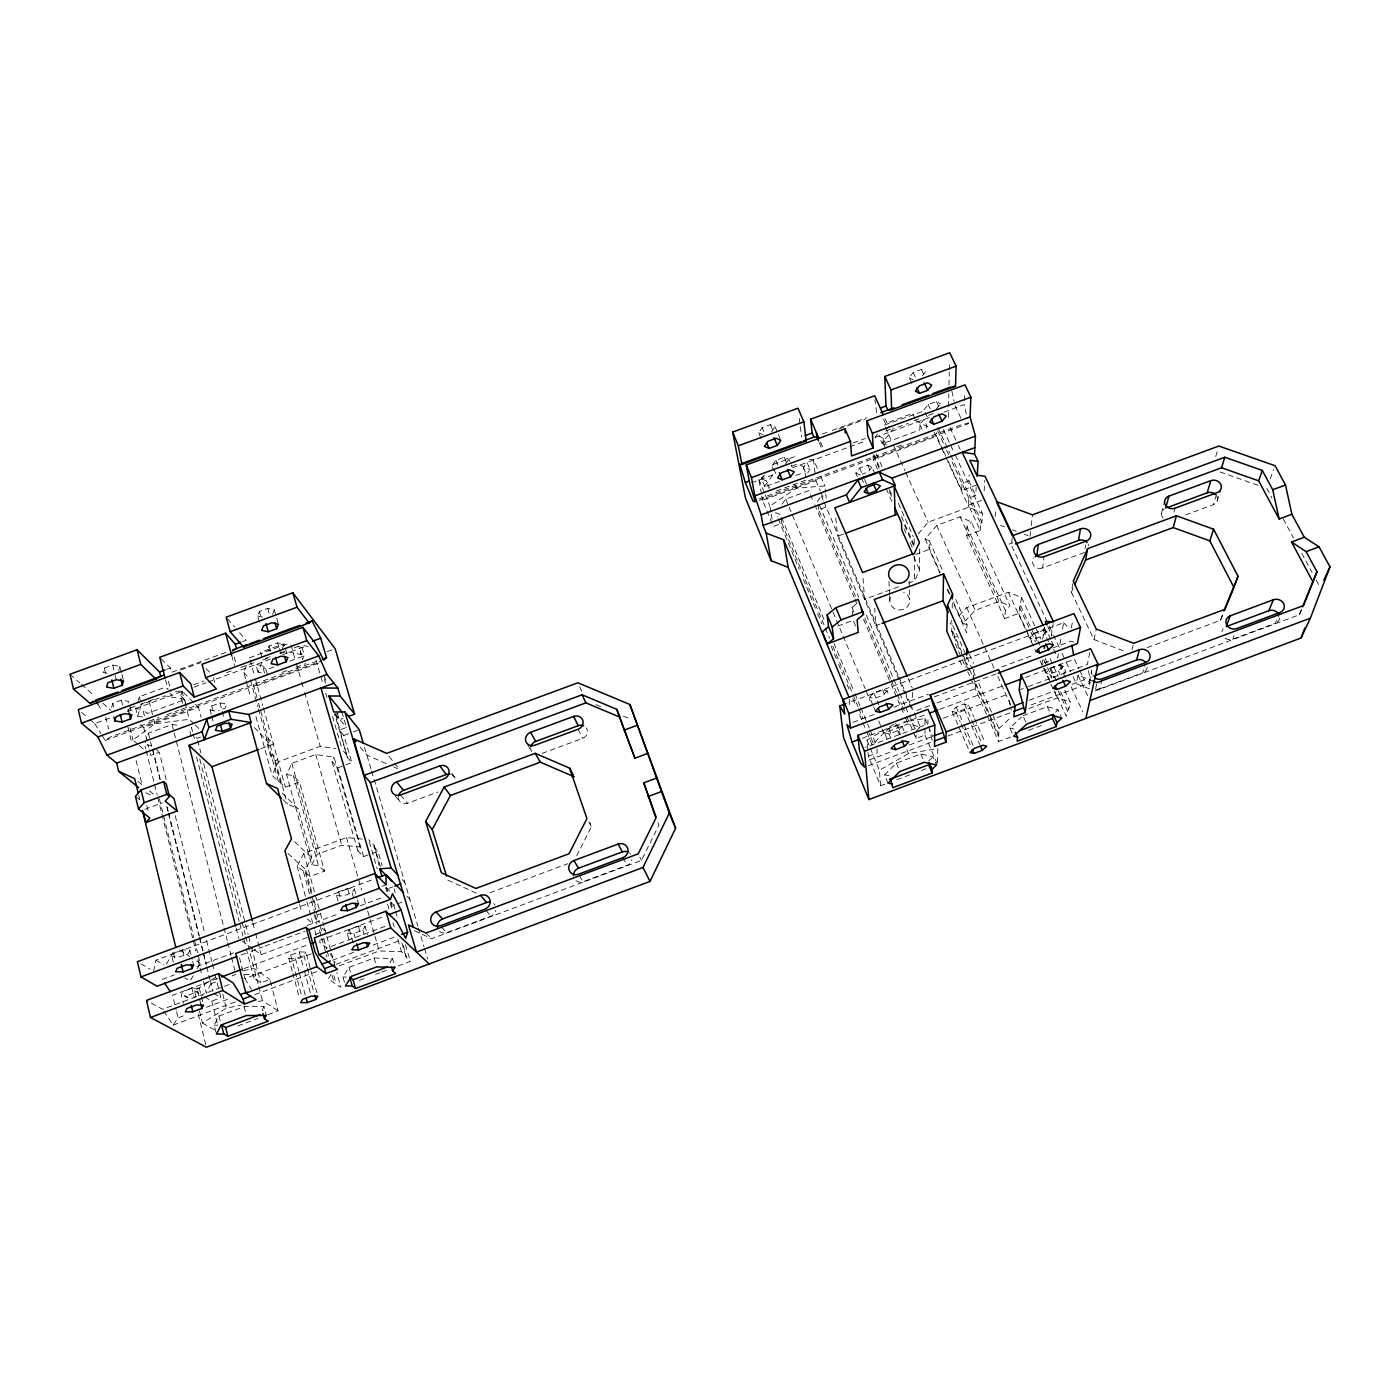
<?xml version="1.0" encoding="UTF-8"?>
<svg xmlns="http://www.w3.org/2000/svg" width="1400" height="1400" viewBox="0 0 1400 1400"><rect width="100%" height="100%" fill="white"/><g stroke="black" fill="none" stroke-linecap="round" stroke-linejoin="round"><path stroke-width="0.75" stroke-dasharray="5 3.75" d="M927.955 719.775L927.938 723.975L865.392 747.303M939.942 573.212L929.25 549.395L929.285 540.767L925.085 539L936.74 525.438L960.085 516.827L971.285 521.955L1010.012 605.798L1005.428 610.523L1004.64 618.625L1018.675 613.41L1021.597 597.555L1008.525 592.253L966.735 607.617L957.653 617.278M942.917 449.838L936.635 436.275L936.688 432.582M937.58 762.475L937.808 748.51M948.308 417.322L948.5 408.713M948.553 406.56L948.833 393.645M949.007 385.035L949.288 372.12M949.34 369.967L949.515 361.358M963.078 656.985L951.685 631.383L951.947 623.367M952.192 608.247L952.368 602.175M951.685 631.383L952.788 631.767L952.595 637.945L956.602 636.457M964.425 400.645L964.722 392.752M976.78 484.977L961.748 490.508L962.01 483.403L968.905 480.865L969.167 474.688M1004.64 618.625L966.542 535.64L966.928 526.872L971.285 521.955M966.542 535.64L980.297 530.548L968.52 505.12L968.835 498.102L975.73 495.548L976.167 487.41M955.623 599.375L967.05 624.75L966.648 632.73L953.295 602.962M965.965 667.8L966.525 657.247M980.297 530.548L980.7 523.688L951.178 460.04M980.7 523.688L981.908 522.34L982.45 513.485L954.31 453.023M984.113 491.067L984.76 480.48M973.333 679.63L973.98 669.253M986.475 714.14L975.17 688.695L975.538 682.85L972.965 677.075M995.155 516.722L995.803 508.043M1012.2 537.688L1011.465 545.457L1048.25 623.91M1010.59 737.065L998.655 741.51L998.882 728.577L977.62 680.942M1030.033 536.358L1031.013 527.747M1031.257 525.595L1032.5 514.832M1084.335 552.492L1042.562 567.962L1044.085 556.675M1042.597 659.785L1042.002 663.793L1049.195 679.332M1042.668 639.258L1044.435 627.358M1051.278 635.95L1053.185 623.805M1058.347 653.852L1057.648 657.965L1053.045 648.148M1060.797 639.345L1059.398 647.657L1053.587 635.303M1062.565 628.968L1063.615 622.738L847.91 702.923M1123.185 650.72L1094.013 639.59L1071.403 592.253L1073.293 581.21M1085.017 548.66L1085.717 544.845M1071.35 628.005L1072.82 619.798M1058.33 691.005L1067.395 710.553L1066.293 716.258L1054.602 690.988M1067.395 710.553L1068.76 709.345L1070.212 701.977L1064.7 690.165M1089.462 688.817L1076.285 683.69L1077.983 675.22L1093.207 681.117M1089.812 652.68L1087.328 664.58L1025.168 687.733M1094.013 639.59L1096.252 629.055M153.562 971.303L155.942 960.172L373.748 879.2M1089.322 681.415L1091.51 671.352M1095.587 688.905L1097.023 682.605M1095.972 689.22A7.525 6.86 11.1 0 0 1099.822 688.8L1101.695 680.803M1161.51 513.258L1164.572 501.323M1132.057 649.53L1133.16 645.383M1173.953 512.155L1175.02 508.2M121.468 672.595L119.928 666.347L112.735 665.07L104.3 668.168L103.11 672.508L110.32 673.75M118.703 670.688L119.928 666.347M1099.822 688.8L1142.75 672.77L1145.078 664.615M111.598 707.508L112.822 703.255L121.328 700.14L128.555 701.295L127.278 705.53M1215.725 456.523L1217.58 450.24M135.713 708.452L142.835 709.572L144.778 717.325L137.655 716.24L135.713 708.452L136.92 704.55M137.532 702.59L139.335 696.727L162.785 688.135L167.09 688.87M1185.678 514.938L1213.38 504.683L1217.125 492.608M137.655 716.24L141.295 704.585L164.798 695.957L184.17 699.178L183.19 702.012M1217.16 501.2L1220.328 491.12M145.303 742.683L148.418 733.145L172.06 724.465L178.535 725.445M182.7 703.413L180.688 695.695L182.157 691.425M1270.237 478.957L1273.668 469.472M1147.248 647.622L1220.502 620.305L1224.422 609.49M211.207 714.157L210.14 710.133L211.697 705.968L220.01 702.923L226.713 704.043L225.12 708.19L218.505 710.605M259.35 622.16L257.618 616.017L259.35 611.485L267.733 608.423L274.33 609.91L276.098 616.035M1225.14 638.242A7.595 6.755 14.3 0 0 1232.665 639.205L1234.047 635.653M245.525 678.738L243.775 672.438L246.925 664.352M272.545 614.425L274.33 609.91M1095.115 691.005L1299.392 614.74L1301.72 608.843M258.002 672.105L255.85 664.405L262.517 665.683L264.652 673.347L258.002 672.105L262.027 662.043M282.345 648.69L284.183 644.262L277.567 642.898L269.115 645.995L267.33 650.44L270.637 651.105M1220.502 620.305L1223.67 612.587M302.067 647.465L304.29 655.113L302.4 659.505L300.178 651.875L302.067 647.465L298.06 646.642M173.355 962.36L171.99 956.725L173.53 953.19L182.525 949.847L189.91 950.075L192.22 959.455M1232.665 639.205L1275.382 623.262L1279.267 614.233M1071.403 592.253L1073.065 588.455M189.91 950.075L188.335 953.61L179.41 956.917L171.99 956.725M362.25 839.125L346.517 837.55L303.783 853.387L297.132 866.25L310.135 876.452L324.555 871.097L299.495 781.97L285.355 787.185L272.16 775.512L278.355 761.775L320.233 746.34L335.895 748.72M1299.392 614.74L1301.93 609.192M950.145 624.05L951.808 620.428M324.555 871.097L318.465 865.445L311.71 864.885L286.562 774.637L291.83 763.332L315.77 754.495L333.953 757.155L360.045 846.947L357.858 850.815L363.545 856.625L370.738 853.947M919.502 548.905L919.678 570.168L914.672 580.79L914.322 555.555M200.795 1004.255L197.697 991.655L199.325 988.243L191.905 988.172L182.84 991.55L181.265 994.962L183.312 1003.415M208.81 975.31L210.91 983.727L206.308 993.178L202.65 978.425M414.348 930.65L431.672 938.717L641.462 860.405L658.962 825.02L656.67 819.84M357.858 850.815L331.905 761.285L333.953 757.155M576.765 855.663L591.43 826.718L590.065 822.727M331.905 761.285L337.733 767.847L351.838 762.633L347.41 757.488L335.808 714.91M216.002 1032.29L214.235 1025.203L218.977 1016.015L244.142 1006.635L264.005 1006.618L266.297 1015.438M311.71 864.885L317.345 854.28L341.775 845.215L360.045 846.947M271.547 985.705L269.885 979.422L260.767 982.835L253.89 978.215L255.745 974.75L243.845 974.54M311.71 891.992L305.41 869.295L311.762 857.798L298.095 808.815L281.995 792.89M292.215 971.058L288.82 958.458L290.71 955.08L299.25 951.895L305.848 952.105L317.257 994.087M193.165 975.712L190.155 981.067L184.852 977.83M197.173 968.572L200.183 963.217L198.1 954.8M264.005 1006.618L262.132 1009.977L264.688 1011.587M166.442 964.11L174.808 949.392M338.082 901.11L336.525 895.562L338.678 891.8L347.602 888.475L354.322 888.947L356.965 898.17M288.82 958.458L295.435 958.632L303.922 955.465L305.848 952.105M379.085 865.392L374.238 845.653L368.672 839.755M336.525 895.562L343.245 896L352.118 892.692L354.322 888.947M348.898 939.382L347.13 933.17L349.352 929.512L358.348 926.153L365.085 926.485L367.447 934.762M331.17 974.19L328.178 979.038L340.9 987.297L336.84 972.65M347.13 933.17L353.885 933.45L362.81 930.125L365.085 926.485M344.435 982.328L342.965 977.025L349.072 967.347L374.098 958.002L392.473 958.528L395.045 967.347M163.765 1011.062L173.127 1025.132L178.028 1017.835L186.148 1014.808M392.473 958.528L390.11 962.062L393.207 964.775M761.128 438.602L758.678 432.775L762.178 427.63L770.403 424.62L775.075 426.773L777.525 432.6M398.09 965.947L410.34 961.363L406.175 957.565L403.148 944.038M771.54 431.9L775.075 426.773M761.67 478.957L766.378 480.9L769.405 488.162L764.697 486.238L761.67 478.957L764.12 475.492M772.345 465.377L775.933 460.302L784.21 457.275L788.865 459.323L791.892 466.463M764.697 486.238L774.515 472.43M785.26 464.363L788.865 459.323M806.26 477.907L803.303 467.373L806.977 462.35L810.075 469.595L807.625 472.92M781.952 504.227L785.697 499.117L808.762 490.648L812.367 492.17M911.873 383.46L909.212 377.738L913.238 372.418L921.41 369.425L925.505 371.77L921.445 377.072M820.12 497.613L817.617 500.903L858.673 597.1M874.983 437.36L877.538 434.035M857.483 476.787L855.82 473.025L859.617 468.09L867.72 465.115L871.972 467.093L875.298 474.617M884.923 444.57L882.087 443.17L893.043 428.977L908.25 423.412M871.972 467.093L868.14 472.01L862.102 474.233M924.053 409.78L928.165 404.53L936.408 401.52L940.467 403.76M885.762 448.735L883.347 443.398L919.905 429.975L919.87 424.62L923.947 419.457L927.238 426.615L924.175 430.483M936.32 408.993L939.435 405.072M918.208 533.872L928.165 522.183L968.958 507.133L982.45 513.485M872.97 705.32L869.628 697.34L873.775 692.86L882.525 689.605L887.04 690.865L888.738 694.855M887.04 690.865L882.858 695.327L874.178 698.548L869.628 697.34M953.243 601.72L962.92 623.28L975.205 610.312L999.005 601.475L1010.012 605.798M887.005 738.78L884.538 732.9L888.773 728.525L897.592 725.235L902.108 726.355L905.415 734.195M915.967 731.36L920.29 727.003L908.075 723.94L883.733 733.005L872.148 744.957L866.285 730.817M884.538 732.9L889.07 733.985L897.82 730.73L902.108 726.355M888.003 783.125L884.572 774.847L896.368 763.122L920.85 753.988L933.03 756.753L936.547 764.977M968.275 748.562L951.983 711.288L956.235 707.07L964.565 703.972L968.555 705.11L973.752 716.852M1046.955 631.418L1043.07 629.93L1034.39 633.168L1029.648 637.84L1033.568 639.293L1042.178 636.072L1046.955 631.418L1050.612 639.24M951.983 711.288L956.025 712.39L964.285 709.31L968.555 705.11M928.62 761.005L933.03 756.753M1063.283 666.295L1059.432 664.947L1050.665 668.202L1045.835 672.805L1049.72 674.117L1058.4 670.88L1063.283 666.295L1065.977 672.07M998.882 728.577L1011.062 717.168M1012.113 732.9L1009.89 727.93L1021.528 717.097M1055.653 712.145L1058.102 709.923L1061.13 716.503M852.758 616.122L851.988 607.548L856.782 603.593M127.628 710.238L132.615 706.475M137.778 744.205L132.947 740.005L154.787 723.8L189.332 719.303L193.812 723.608M761.425 494.025L758.852 479.465L764.085 475.877M770.928 512.19L769.895 506.082L796.337 488.302L824.863 485.905L825.528 492.135M101.99 735.403L105.105 740.477L110.495 736.96L316.312 661.43M196 996.8L194.513 990.745L218.12 975.66M199.465 1010.94L202.44 1023.067L226.293 1008.158L241.168 1005.078M884.608 784.245L880.548 785.767L868.315 756.21L866.933 740.163L893.883 724.308M880.548 785.767L879.428 770.298L908.477 753.532L935.708 748.878M780.955 518.087L781.795 523.337L773.343 526.452L762.528 500.273L815.955 480.673L815.447 476.42M140.472 724.535L143.692 727.44L198.45 707.332L201.058 717.273M382.007 886.34L386.085 884.817M317.993 914.708L320.495 913.78M388.832 888.352L392.84 886.865M162.225 979.422L174.44 974.873M196.875 966.525L233.555 952.875M306.933 925.558L339.535 913.43M359.922 905.835L382.34 897.505M853.02 722.312L875.438 713.965M893.778 707.14L928.41 694.242M1001.752 666.96L1034.355 654.815M1052.695 647.99L1071.035 641.165L1074.22 642.39M240.993 955.01L248.99 952.035M251.002 951.283L262.99 946.82M264.985 946.067L276.99 941.605M278.985 940.87L304.973 931.192M934.15 696.955L996.222 673.855M254.293 949.708L261.17 954.625L307.195 937.475M315.21 934.5L321.213 932.26M390.95 902.422L393.803 905.205L401.817 902.23M916.79 710.447L934.903 703.692M936.915 702.94L975.17 688.695M1043.962 663.075L1049.825 660.887M217.472 978.477L172.585 995.19L176.05 1009.61M244.002 968.59L307.248 945.017M319.498 940.467L384.79 916.142M862.207 738.255L925.47 714.683M939.75 709.363L1003.012 685.79M1025.465 677.442L1074.43 659.19L1078.858 668.553M210.91 983.727L216.685 981.575M232.068 975.852L235.9 974.417M188.702 995.015L197.697 991.655M229.11 984.498L162.593 1009.295L146.492 1000.405M241.675 966.158L244.877 978.635L313.18 953.155M384.983 926.398L326.9 948.045L319.025 941.692M943.39 718.235L1005.76 694.977M1019.148 689.972L1023.155 688.485M490.123 892.657L567.718 863.73M868.315 756.21L877.222 752.885L876.733 745.99M204.855 996.958L211.75 1001.105L220.903 997.692L219.31 991.34M906.675 716.345L916.072 738.413L924.962 735.087L924.928 718.55L904.033 721.91M206.465 1007.23L228.83 998.882M332.465 960.225L354.812 951.895M373.1 945.07L397.495 935.97M868.805 760.13L891.153 751.8M909.44 744.975L931.788 736.645M1029.297 700.262L1053.675 691.163M1071.962 684.337L1084.16 679.805L1090.67 682.727L1028.983 705.74M173.127 1025.132L237.125 1001.245M254.765 994.665L316.558 971.6M336.14 964.303L399.56 940.642M868.438 765.66L932.523 741.738L929.477 729.89M947.835 736.032L1011.727 712.18M339.395 965.825L379.207 950.967L401.467 951.703L406.84 956.602M1028.86 708.488L1057.28 697.883L1070.212 701.977M1022.98 715.75L1047.34 706.65L1058.102 709.923M439.635 931.472A7.63 7.053 -44.5 0 0 446.775 932.627L490.858 916.16A7.595 7.07 -42.4 0 0 495.88 910.472M575.925 880.6A7.508 7.105 -36.1 0 0 583.153 881.702L626.99 865.34A7.49 7.105 -31.9 0 0 631.872 859.705M237.773 1025.955L257.967 1018.413M268.047 1014.632L278.145 1010.87L272.09 987.805M359.293 980.438L365.418 978.145M375.62 974.33L379.697 972.808M381.745 972.038L387.87 969.762M896.822 779.678L913.115 773.587M921.252 770.543L927.36 768.267M1028.493 730.363L1044.418 724.43M837.742 626.115L853.16 620.41L855.68 626.395M879.9 624.137L875.84 625.642L874.738 608.247M398.335 797.58A7.367 6.685 -37.3 0 0 407.435 803.285L438.043 791.945M542.045 753.41L582.645 738.378A7.263 6.72 -26.7 0 0 586.425 727.947M372.54 853.282L377.93 851.288L382.183 865.707M347.41 757.488L334.74 714.367L340.025 712.425M260.803 748.702L273.385 744.065L268.398 738.815L265.965 739.707L254.31 727.51M334.74 714.367L339.238 719.81L343.088 718.392M899.028 679.84L837.585 536.253L843.535 534.048M270.34 755.545L272.773 754.635L277.76 759.798L275.345 760.69L270.34 755.545L265.965 739.707L270.988 744.957M341.793 711.778L346.43 727.492L339.36 730.1L343.822 735.438L351.838 762.633M343.822 735.438L351.558 732.585M353.483 731.867L359.293 729.733M968.52 505.12L981.715 500.255M144.76 809.34L162.312 802.865M915.477 554.488L929.25 549.395M1008.945 544.163L1012.778 542.745M898.642 586.722L864.57 599.322L862.733 574.595M908.67 583.012L912.678 581.543M242.498 641.602L246.085 640.29L236.145 628.722M794.325 456.715L771.452 465.097L773.745 470.593M249.48 657.773L290.377 642.775M884.345 425.11L924.717 410.76M853.212 442.942L865.41 438.463M885.78 431.007L891.87 428.767M914.27 420.56L920.377 418.32M928.515 415.345L934.623 413.105M130.252 707.962L138.442 704.97M140.49 704.218L156.87 698.215M193.742 684.705L203.98 680.942M226.502 672.683L232.645 670.442M240.835 667.433L257.233 661.43M265.422 658.42L271.565 656.18M279.755 653.17L285.898 650.913M294.088 647.92L300.23 645.663M262.832 660.03L270.637 657.16M280.385 653.59L286.23 651.455L304.29 655.113M791.718 466.13L797.44 464.03L810.075 469.595M89.688 719.303L94.71 723.572L110.985 717.605M127.26 711.637L182.018 691.565M194.04 687.155L206.045 682.762M208.058 682.028L270.445 659.155M282.59 654.692L306.863 645.803M751.73 482.685L776.16 473.725M792.435 467.758L865.253 441.07M875.298 437.377L929.863 417.375M944.038 412.178L964.285 404.582L966.507 415.257M186.218 705.425L184.713 699.668L147.07 713.475L142.835 709.572M262.517 665.683L266.088 669.812L273.98 666.925M289.748 661.133L303.555 656.075L300.178 651.875M779.485 481.495L767.235 485.975L766.378 480.9M795.795 475.51L803.968 472.517M327.092 651.665L333.113 649.442M776.37 490.963L807.03 479.71M896.735 446.793L902.825 444.553M149.013 721.192L158.935 717.553M166.88 714.648L178.78 710.273M180.758 709.538L186.725 707.35M282.065 672.367L287.98 670.197M295.89 667.293L305.76 663.67M759.133 498.907L963.567 423.885L968.275 423.658L966.945 417.358M105.105 740.477L321.65 661.01M759.36 500.343L968.275 423.658M318.08 663.337L257.18 685.685L254.66 682.867M877.572 469.298L873.233 459.55L936.635 436.275M166.215 779.73L159.32 752.22L150.657 755.405L149.17 749.403M200.567 737.048L197.102 738.325L192.832 734.265M855.4 596.015L818.668 509.793L827.102 506.695M166.758 669.34L170.362 668.01L171.482 672.35L228.358 651.525M822.062 434.105L830.235 431.113M832.282 430.377L867.02 417.655M180.793 670.005L200.707 662.707M838.915 428.995L864.938 419.457M258.16 1001.56L262.412 1000.667L278.145 1010.87M243.495 970.637L254.065 968.538L269.885 979.422M175.525 691.758L181.982 690.97L193.952 702.87M809.41 459.742L813.47 459.427L817.548 468.877M214.235 1025.203L217.91 1025.168M342.965 977.025L346.36 977.078M286.562 774.637L293.283 775.53L299.495 781.97M210.14 710.133L216.86 711.218M884.572 774.847L889.122 775.758M303.835 645.593L308.053 646.468M257.618 616.017L264.233 617.47M1009.89 727.93L1013.933 729.032M1220.118 471.957L1262.765 486.99M962.92 623.28L967.05 624.75M1000.562 525.438L1004.5 526.89M1012.358 529.812L1016.278 531.265M1024.135 534.17L1028.055 535.64M1008.35 592.183L1026.462 631.33M595.91 704.62L601.773 707.07M623.28 716.1L631.102 719.372M386.067 763.56L366.852 755.072L358.697 745.238M393.75 766.955L397.6 768.653M758.678 432.775L763.367 434.892M855.82 473.025L860.108 474.968L863.398 482.475M282.852 799.54L287.315 803.915L298.095 808.815M447.842 880.18L478.17 893.988M145.74 792.715L153.562 796.337M886.34 445.27L883.12 438.095L878.867 435.995L882.087 443.17M915.863 420.63L927.238 426.615M909.212 377.738L913.325 380.047M202.44 1023.067L214.463 1029.84M140.998 963.83L149.975 969.167M194.513 990.745L203.123 995.925M155.942 960.172L163.817 964.985M213.605 993.23L220.903 997.692M179.322 949.795L189.752 956.515M196.7 960.995L200.183 963.217M242.27 941.097L252.578 948.465M135.45 796.39L140.332 800.31M137.987 781.392L142.94 785.47M149.537 790.913L156.135 796.337M322 928.113L325.22 930.773M307.09 918.803L313.25 923.895M81.55 712.39L88.06 717.92M139.388 745.605L147.438 752.605M70 674.258L79.835 682.938M81.48 684.39L94.587 695.975M102.795 703.202L110.985 710.447M154.822 748.23L159.32 752.22M288.05 853.597L305.41 869.295M294.613 841.82L311.762 857.798M195.3 725.06L199.78 729.383M169.75 693.035L172.008 695.24M180.688 695.695L184.713 699.668M195.457 704.358L198.45 707.332M1063.615 622.738L1069.513 628.582M425.985 933.047L431.672 938.717M161.263 658.822L170.362 668.01M386.277 887.6L390.828 892.185M407.05 896.368L409.85 899.238M441.543 927.185L446.775 932.627M402.01 879.445L404.828 882.403M206.15 668.57L212.905 675.71M373.608 846.72L377.93 851.288M243.775 672.438L249.043 678.282M227.605 618.835L234.727 627.077M343.402 751.012L347.988 756.35M486.097 910.56L490.858 916.16M395.168 795.935L399.35 800.94M400.558 794.972L407.435 803.285M334.933 713.528L346.43 727.492M389.235 756.595L393.102 761.442M394.38 763.053L398.23 767.9M451.832 773.395L454.317 776.86M579.407 875.735L583.153 881.702M244.877 978.635L251.475 989.31M94.71 723.572L100.94 733.722M97.737 703.92L102.27 711.375M527.66 744.695L531.825 751.87A7.28 6.72 -29.7 0 1 530.722 748.562M329.98 953.453L335.125 962.5M588.735 821.835L591.43 826.718M1266.825 488.425L1271.953 497.98M1283.257 518.997L1293.547 538.108M1301.755 553.385L1312.045 572.495M1316.158 580.125L1319.237 585.865M622.913 857.657L626.99 865.34M639.817 857.133L641.462 860.405M578.113 729.242L582.645 738.378M1079.733 670.425L1084.16 679.805M954.975 405.65L960.977 418.408M1077.983 675.22L1088.062 696.657M1049.178 625.887L1051.943 631.767M1061.97 653.17L1065.418 660.52M1066.293 662.358L1070.597 671.545M1073.03 676.76L1076.285 683.69M1047.83 626.798L1052.03 635.758M1051.54 641.2L1053.377 645.12M1044.155 627.55L1047.83 635.425M950.023 427.717L957.408 443.52M958.317 445.498L960.172 449.435M1043.84 628.425L1047.533 636.317M1060.342 663.74L1064.84 673.365M1071.14 686.84L1082.83 711.865M921.41 369.425L924.087 375.165M936.408 401.52L938.858 406.787M1043.07 629.93L1048.582 641.725M1059.432 664.947L1065.75 678.475M1058.4 670.88L1060.185 674.712M968.905 480.865L975.73 495.548M943.408 429.608L953.4 451.062M1021.597 597.555L1040.847 638.925M1050.035 658.63L1052.783 664.545M1053.693 666.523L1058.278 676.375M579.705 686.735L582.452 692.633M913.238 372.418L915.898 378.158M928.165 404.53L930.615 409.815M1034.39 633.168L1039.868 644.98M1050.665 668.202L1056.965 681.747M937.86 427.455L949.795 453.162M950.705 455.123L981.908 522.34M1020.653 605.762L1036.998 640.938M1045.153 658.525L1048.793 666.347M1049.703 668.29L1054.235 678.072M1060.587 691.74L1068.76 709.345M937.615 430.815L945.752 448.35M946.663 450.293L950.267 458.08M1019.392 607.058L1030.155 630.298M1031.047 632.24L1035.528 641.918M1043.788 659.733L1051.96 677.32M1049.72 674.117L1051.487 677.968M943.81 451.78L947.398 459.515M948.308 461.457L961.748 490.508M1018.675 613.41L1033.812 646.117M925.137 412.475L928.113 418.565M934.273 432.197L940.66 446.005M941.57 447.965L945.227 455.858M946.137 457.835L968.958 507.133M1027.373 633.29L1036 651.595M1040.06 660.695L1042.773 666.575M1043.682 668.517L1050.297 682.447M1050.928 684.18L1053.658 690.06M1054.568 692.02L1057.28 697.883M919.87 424.62L923.16 431.76M966.928 526.872L1005.428 610.523M915.023 418.828L912.538 413.402L889.77 421.75L892.22 427.175M960.085 516.827L999.005 601.475M1047.34 706.65L1051.172 714.962M936.74 525.438L975.205 610.312M1023.733 717.413L1026.76 724.08M884.957 418.373L889.227 427.805M883.488 419.178L887.705 428.488M885.255 427.088L892.395 442.942M893.288 444.92L904.925 470.68M905.817 472.657L928.165 522.183M966.735 607.617L994.245 668.57M997.797 676.428L1011.097 705.933M876.628 412.58L874.93 399.787M929.285 540.767L943.337 572.023M925.085 539L940.047 572.32M947.958 589.96L952.35 599.76M947.065 589.085L949.725 595.035M969.395 654.238L973.438 663.285M876.435 454.142L882.577 467.898M898.363 503.282L913.273 536.69M952.822 625.345L966.105 655.13M966.998 657.108L972.317 669.025M973.192 671.003L976.745 678.947M873.722 454.265L879.83 468.002M889.438 489.58L892.062 495.46M901.425 516.477L914.498 545.825M952.788 631.767L967.558 664.93M969.535 669.375L972.108 675.15M988.697 712.39L975.538 682.85L973.07 683.778L967.75 671.79M989.59 714.367L999.233 736.015M873.477 455.752L879.69 469.683M889.438 491.593L892.097 497.56M904.505 525.438L913.377 545.352M963.953 658.945L969.22 670.758M974.488 682.57L989.38 716.048M990.255 718.008L998.148 735.735M904.067 528.867L905.835 532.805M910.21 542.657L912.835 548.572M987.35 716.082L998.655 741.51M886.253 488.81L892.325 502.46M955.185 643.755L965.528 667.012M913.692 556.692L919.678 570.168M959.665 660.222L963.095 667.957M867.72 465.115L870.222 470.767M974.61 718.812L984.988 742.315M964.565 703.972L981.89 743.278M859.617 468.09L863.782 477.523M864.605 479.412L867.93 486.955M964.285 709.31L979.755 744.468M956.235 707.07L963.148 722.803M964.005 724.78L973.49 746.41M956.025 712.39L960.295 722.155M961.153 724.115L971.442 747.582M820.488 442.102L822.938 447.738M819.315 442.68L823.392 452.06M908.075 678.3L912.31 688.135M820.803 476.455L824.863 485.905M924.928 718.55L927.5 724.535M928.358 726.53L932.645 736.523M815.955 480.673L820.242 490.683M821.1 492.677L824.53 500.675M924.962 735.087L937.545 764.47M821.363 495.968L823.095 499.992M823.952 501.988L897.925 674.782M898.783 676.778L903.945 688.835M904.803 690.847L909.965 702.905M910.822 704.918L913.413 710.938M914.27 712.95L920.29 727.003M899.885 681.835L905.03 693.875M905.887 695.887L912.765 711.935M803.303 467.373L806.383 474.6M866.355 615.125L892.867 677.25M893.725 679.262L898.852 691.285M899.71 693.28L904.837 705.303M905.695 707.315L908.267 713.317M909.125 715.33L915.11 729.347M864.798 618.082L890.435 678.247M891.293 680.242L896.42 692.282M897.278 694.295L901.547 704.322M902.387 706.317L905.817 714.35M810.477 494.673L813.907 502.722M814.765 504.718L854.14 597.24M854.997 599.253L857.57 605.29M863.555 619.36L900.358 705.845M901.215 707.858L904.645 715.89M905.502 717.903L908.075 723.94M920.85 753.988L924.403 762.3M778.347 434.543L780.815 440.352M851.988 607.548L854.192 612.745M770.403 424.62L772.87 430.465M784.21 457.275L786.485 462.63M882.525 689.605L885.062 695.608M897.592 725.235L900.917 733.093M794.71 484.488L796.337 488.302M895.685 723.258L900.48 734.615M906.885 749.753L908.477 753.532M897.82 730.73L899.483 734.633M762.178 427.63L763.822 431.533M775.933 460.302L778.19 465.675M873.775 692.86L878.832 704.883M888.773 728.525L892.097 736.4M889.07 733.985L890.715 737.887M773.85 468.948L776.09 474.302M873.81 707.332L875.49 711.322M785.697 499.117L865.148 688.642M865.988 690.655L870.222 700.753M878.675 720.913L883.733 733.005M896.368 763.122L899.868 771.47M823.952 619.22L780.395 514.587L775.705 512.733L777.385 516.775M834.015 643.37L854.105 691.653M854.945 693.665L859.968 705.74M860.808 707.753L869.19 727.878M870.03 729.89L875.892 743.977M781.795 523.337L824.495 626.028M825.335 628.04L829.517 638.12M832.86 646.17L852.11 692.475M852.95 694.505L857.972 706.58M858.812 708.593L862.995 718.655M868.017 730.747L873.04 742.822M778.225 518.805L799.19 569.275M803.39 579.372L805.892 585.428M806.733 587.457L816.795 611.678M817.635 613.707L821.835 623.805M831.058 646.012L837.76 662.165M838.6 664.178L842.8 674.275M847 684.372L849.503 690.428M852.863 698.512L856.222 706.58M859.565 714.665L862.085 720.72M862.925 722.75L865.445 728.805M758.852 479.465L764.365 492.765M765.17 494.673L769.895 506.082M866.933 740.163L879.428 770.298M364.525 747.285L371 769.003M371.595 770.997L417.848 926.03M418.46 928.095L423.99 946.645M424.602 948.71L427.683 959M394.1 888.86L395.203 892.64M337.4 713.597L339.238 719.81M393.803 905.205L395.027 909.37M395.64 911.453L398.09 919.765M405.44 944.72L410.34 961.363M324.24 675.553L326.06 681.765M374.238 845.653L380.38 866.582M386.54 887.512L387.765 891.712M390.845 902.178L393.295 910.542M324.345 678.965L325.553 683.13M385.648 887.827L386.767 891.608M390.145 903.123L392 909.405M401.852 942.917L406.175 957.565M315.945 659.89L323.295 684.95M325.745 693.298L326.97 697.48M332.483 716.275L342.265 749.683M369.267 841.837L377.178 868.788M387.502 904.015L389.322 910.245M392.963 922.67L394.17 926.817M397.828 939.26L401.467 951.703M337.733 767.847L363.545 856.625M290.973 644.858L295.75 661.43M296.345 663.495L301.123 680.067M301.717 682.133L304.115 690.428M304.71 692.492L320.233 746.34M346.517 837.55L361.655 890.05M364.07 898.467L367.098 908.967M367.692 911.067L369.512 917.368M370.125 919.467L374.36 934.167M374.973 936.267L379.207 950.967M276.675 618.082L278.442 624.225M286.877 653.678L284.007 643.72L260.662 652.278L262.29 658.087M315.77 754.495L341.775 845.215M357.49 900.007L358.558 903.7M374.098 958.002L376.652 966.91M352.118 892.692L353.325 896.91M362.81 930.125L364 934.255M267.733 608.423L269.5 614.582M277.567 642.898L278.652 646.678M279.195 648.567L280.805 654.238M347.602 888.475L349.72 895.878M358.348 926.153L360.727 934.483M353.885 933.45L355.058 937.58M259.35 611.485L260.505 615.597M269.115 645.995L270.725 651.665M338.678 891.8L340.777 899.22M349.352 929.512L353.465 944.09M266.088 669.812L267.697 675.535M291.83 763.332L317.345 854.28M349.072 967.347L351.575 976.29M293.283 775.53L318.465 865.445M250.057 659.855L254.678 676.497M255.255 678.58L262.762 705.617M263.34 707.7L285.355 787.185M303.783 853.387L319.918 911.715M320.46 913.465L323.908 925.89M324.485 927.955L335.405 967.312M275.345 760.69L287.315 803.915M314.002 900.252L316.277 908.512M253.295 684.267L257.933 701.05M258.527 703.15L280.402 782.215M305.27 872.077L315.665 909.667M316.418 912.328L319.252 922.653M320.408 926.783L321.527 930.842M323.785 938.98L326.602 949.148M327.162 951.178L329.42 959.315M333.918 975.59L336.175 983.71M250.355 679.735L257.863 706.86M258.44 708.942L278.618 781.988M303.485 871.938L310.905 898.852M311.483 900.917L314.912 913.325M315.49 915.408L317.205 921.602M319.498 929.88L321.213 936.092M321.773 938.158L326.935 956.795M332.08 975.415L334.355 983.692M314.195 914.41L316.82 923.913M246.102 680.837L250.723 697.673M255.938 716.608L272.16 775.512M297.132 866.25L306.338 899.675M306.915 901.757L314.387 928.917M314.965 931L316.102 935.183M234.237 657.02L235.882 663.023M231.682 655.462L234.447 665.595M299.635 904.61L301.892 912.905M303.922 955.465L306.757 965.93M307.317 968.03L314.142 993.142M299.25 951.895L303.817 968.765M304.377 970.865L310.642 994.035M295.435 958.632L298.83 971.197M299.39 973.297L305.602 996.328M290.71 955.08L301.473 995.155M292.775 973.175L299.53 998.392M213.395 677.6L214.918 683.27M220.01 702.923L224.332 719.093M211.697 705.968L213.308 712.04M211.75 716.188L213.36 722.242M252.858 922.95L255.08 931.385M255.64 933.502L261.17 954.625M197.662 740.425L200.952 753.077M203.7 763.613L248.15 934.342M248.693 936.46L250.88 944.895M251.44 946.995L260.767 982.835M181.982 690.97L184.607 701.085M185.133 703.097L189.332 719.303M192.588 731.622L191.485 727.405L189.98 731.57L192.168 739.988M193.148 733.74L194.793 740.075M199.727 759.115L241.465 919.783M242.007 921.9L245.297 934.587M245.858 936.705L258.23 984.602M258.755 986.615L262.412 1000.667M196.543 756.858L239.155 921.288M239.697 923.405L242.97 936.04M243.513 938.158L245.7 946.592M246.243 948.692L253.89 978.215M236.127 928.13L238.84 938.63M168.385 681.153L170.975 691.215M239.54 957.828L241.132 964.075M165.515 679.822L168.105 689.92M172.06 724.465L227.255 940.52M227.797 942.637L231.035 955.342M231.578 957.46L234.832 970.183M244.142 1006.635L246.418 1015.56M149.135 701.33L153.248 717.675M153.773 719.722L154.787 723.8M222.722 993.93L226.293 1008.158M175.245 815.692L204.435 932.085M206.57 940.555L211.873 961.712M212.398 963.83L214.532 972.3M215.058 974.417L218.768 989.222M160.265 779.45L151.83 745.587L144.673 744.59L145.722 748.808M167.143 806.96L168.192 811.195M168.718 813.312L199.36 936.075M199.885 938.192L203.053 950.898M203.577 953.015L206.22 963.585M210.438 980.525L213.08 991.113M139.335 696.727L140.805 702.625M148.418 733.145L159.968 779.468M166.793 806.837L167.843 811.055M168.367 813.155L198.835 935.288M199.36 937.405L206.185 964.775M206.71 966.875L208.285 973.192M218.977 1016.015L221.2 1024.975M143.692 727.44L148.662 747.407M211.75 1001.105L218.05 1026.41M159.442 799.05L193.918 937.965M194.442 940.065L197.575 952.7M146.248 750.907L154.07 782.512M154.595 784.63L157.202 795.148M157.727 797.265L192.727 938.403M193.252 940.52L195.86 951.038M197.942 959.472L202.125 976.325M121.992 674.678L123.532 680.925M129.5 705.128L131.39 712.775M192.692 961.328L193.62 965.072M199.325 988.243L203.49 1005.095M128.222 709.345L129.15 713.178M129.955 727.79L132.947 740.005M112.735 665.07L114.782 673.435M115.29 675.517L116.322 679.7M121.328 700.14L122.745 705.898M127.89 727.003L131.477 741.633M136.097 760.445L142.24 785.54M182.525 949.847L184.362 957.373M191.678 987.262L194.215 997.605M198.258 1014.16L206.377 1047.252M146.825 805.525L148.365 811.79M138.81 795.567L139.843 799.785M104.3 668.168L105.822 674.433M112.822 703.255L113.75 707.105M173.53 953.19L175.35 960.733M105.683 716.975L108.57 728.98M176.54 1011.658L178.028 1017.835M1009.085 700.21L1011.273 710.185M951.842 391.09L954.083 401.485M1088.447 670.617L1090.303 680.715M761.793 496.108L762.528 500.273M771.278 514.238L772.66 522.375M799.26 418.46L800.03 424.602M800.293 426.668L801.587 436.922M813.47 459.427L815.202 474.302M818.038 504.455L818.668 509.793M825.755 494.218L826.21 498.365M849.24 699.51L850.133 708.032M835.765 518L837.585 536.253M873.04 455.927L873.233 459.55M883.12 438.095L883.347 443.398M888.947 581.35L889.508 593.705M889.595 595.753L889.858 601.93M909.178 581.105L909.545 599.69M912.38 692.475L912.555 701.12M914.148 538.65L914.235 545.16M916.02 734.878L916.072 738.413M1147.142 667.363A7.542 6.825 12.4 0 1 1142.75 672.77M1089.918 684.95A7.525 6.86 11.1 0 1 1092.087 676.883M1092.123 674.923A7.63 6.948 10.8 0 1 1091.983 669.602M1042.562 567.962A7.28 6.527 4.4 0 1 1033.882 557.918M1088.08 543.988A7.28 6.492 5.8 0 1 1088.605 545.633M1216.915 496.282A7.35 6.388 9.3 0 1 1213.38 504.683M1163.155 518.035A7.333 6.422 8.3 0 1 1164.135 508.988M1221.92 631.942A7.595 6.755 14.3 0 1 1223.25 628.705M1279.635 617.907A7.63 6.703 14.9 0 1 1275.382 623.262M890.61 597.293A9.905 9.047 -2.5 0 0 890.488 604.222L891.747 606.288A9.905 9.047 -2.5 0 0 908.915 597.398L907.655 595.35A9.905 9.047 -2.5 0 0 903.63 592.48M451.64 774.637A7.35 6.703 -35.2 0 1 455.088 778.435M629.51 852.985A7.49 7.105 -31.9 0 1 630.788 854.35M493.71 903.665A7.595 7.07 -42.4 0 1 494.935 905.03"/><path stroke-width="1.5" d="M930.142 698.442L850.483 728.105L846.913 724.587L852.005 742.053L860.685 763.157L864.43 767.148L859.337 749.56L857.92 735.403L927.972 709.31L934.78 725.06L934.535 746.445L945.875 742.21C941.745 726.18 934.57 710.605 930.16 695.012L998.55 669.55L1015.123 706.178L1013.828 716.852L1025.132 712.617L1028.178 690.235L1021.055 674.642L1090.635 648.725L1098.02 664.195L1085.892 718.428M890.505 779.065L892.745 787.727L932.085 773.01L932.12 769.23L929.32 762.65M948.29 612.553L943.023 600.758L943.565 573.878L874.195 599.532L907.217 676.322M943.565 573.878L952.63 594.055L947.467 605.22L946.82 631.278L957.95 656.372M945.875 742.21L946.155 731.903L930.16 695.012M955.517 386.277L956.095 366.152L949.708 352.748L884.8 376.46L885.955 406.035L887.775 410.06L891.625 409.675L955.517 386.277L952.472 386.715M952.507 598.115L952.63 594.055M977.235 476.385L978.04 461.37L974.558 453.985L975.433 436.152L970.042 416.92L970.882 397.215L965.002 384.877L866.81 420.84L867.685 435.697L873.18 448.035L851.567 455.963L850.447 441.35L844.935 428.838L746.253 464.975L749.7 483.438L755.265 501.83L753.008 501.148L745.325 482.492L739.795 464.24L741.895 464.485L806.19 440.965L803.863 421.82L797.965 408.188L732.655 432.058L745.483 498.137L771.12 560.718L788.113 567.315L844.812 704.673M966.63 655.13L966.962 648.795M1021.055 674.642L1019.148 689.972L1025.132 712.617M1035.212 556.727A7.28 6.527 4.4 0 1 1036.84 555.87L1038.275 544.477L1080.467 528.867A7.385 6.562 5.6 0 1 1090.18 532.438A7.385 6.562 5.6 0 1 1086.4 541.012L1044.085 556.675A7.367 6.598 4.1 0 1 1034.408 553.087A7.367 6.598 4.1 0 1 1038.275 544.477M1015.403 732.322L1017.625 737.275L1017.118 741.23L1056.248 726.6L1057 722.558L1053.22 714.367L1052.502 718.445L1056.248 726.6M1044.243 648.392L1044.663 645.558M1036.84 555.87L1078.49 540.452L1080.467 528.867M1074.727 584.675L1085.543 560.053L1087.625 548.66L1176.403 515.778L1213.555 529.183L1238.038 576.293L1234.625 585.62M845.88 703.675L839.773 705.95L844.76 714.192L843.08 699.44L1073.94 613.637L1080.502 627.428L1077.405 643.633L998.217 673.102M1165.745 508.165L1168.842 496.16L1210.825 480.637A7.438 6.457 9.1 0 1 1220.695 484.137A7.438 6.457 9.1 0 1 1217.125 492.608L1175.02 508.2A7.42 6.492 8.1 0 1 1165.203 504.665A7.42 6.492 8.1 0 1 1168.842 496.16M1093.767 675.99L1136.572 660.03L1139.39 649.705A7.647 6.913 12.1 0 1 1149.47 653.538A7.647 6.913 12.1 0 1 1145.655 662.567L1102.15 678.808A7.63 6.948 10.8 0 1 1094.59 677.81M1085.543 560.053L1173.182 527.572L1176.403 515.778M122.273 685.212L123.532 680.925L116.322 679.7L107.853 682.798L106.645 687.102L113.872 688.293L122.273 685.212L120.75 679M114.852 720.93L116.095 716.712L124.617 713.597L131.862 714.7L130.567 718.9L122.097 722.015L114.852 720.93L113.925 717.097M1167.722 507.43L1207.185 492.817L1210.825 480.637M1015.542 543.952L1221.553 467.758L1224.79 457.258L1262.293 470.4L1272.722 489.738L1279.145 518.997L1291.85 514.273L1285.515 484.995L1275.033 465.692L1218.822 446.04L1032.5 514.832L996.292 501.515L1012.392 535.745L1224.79 457.258M306.04 927.325L308.98 929.705L390.373 899.395L392.525 893.707L401.118 910.053L407.645 932.19L405.685 938.35L396.988 921.917L385.892 911.225L314.3 937.895L318.92 954.695L337.54 969.29L325.92 973.63L316.82 966.7L306.04 927.325L235.725 953.488L245.892 993.16L256.078 999.705L244.405 1004.062L222.81 990.517L218.558 973.56L146.492 1000.405L150.5 1017.485L206.377 1047.252L650.003 881.405L675.605 828.222L629.895 704.497L577.867 682.798L386.68 753.375L353.273 738.675L364.14 775.355L370.317 782.565L413.227 926.94M1224.457 610.663L1233.96 587.475L1209.828 540.872L1213.555 529.183M1279.145 518.997L1258.653 480.83L1262.293 470.4M206.745 719.25L208.88 727.387L204.225 739.76L202.107 731.692L206.745 719.25L228.725 711.165L248.938 714.472L333.953 683.218M1230.233 615.825A7.7 6.825 14 0 0 1226.592 624.785A7.7 6.825 14 0 0 1236.778 628.582L1280.055 612.43A7.735 6.79 14.7 0 0 1283.625 603.505A7.735 6.79 14.7 0 0 1273.388 599.742L1230.233 615.825L1226.225 626.587L1268.82 610.697A7.63 6.703 14.9 0 1 1278.9 614.425M839.773 705.95L843.57 737.712L868.91 799.558L1301.02 638.015L1304.87 627.952M1301.02 638.015L1310.365 618.205L1330 566.913L1319.08 546.822L1304.275 537.25L1291.85 514.273M230.51 728.28L232.138 724.185L225.418 723.135L217.07 726.215L215.495 730.31L222.215 731.325L230.51 728.28L228.9 722.26M1302.507 606.883L1316.962 571.778L1306.112 551.653L1291.5 542.01L1304.275 537.25M1316.962 571.778L1303.61 605.5L1097.023 682.605L1093.207 681.117M276.64 628.705L278.442 624.225L271.845 622.79L263.428 625.87L261.66 630.367L268.275 631.767L276.64 628.705L274.89 622.58M1238.038 576.293L1224.422 609.49L1133.703 643.3L1096.252 629.055L1073.293 581.21L1087.625 548.66M1268.82 610.697L1273.388 599.742M286.108 661.85L287.963 657.457L281.348 656.128L272.86 659.242L271.058 663.653L277.69 664.947L286.108 661.85L284.498 656.215M192.01 968.555L193.62 965.072L186.2 964.915L177.188 968.275L175.648 971.757L183.067 971.898L192.01 968.555L191.082 964.828M1323.805 580.195L1330 566.913M656.915 777.98L643.79 782.845L655.918 818.108L638.19 853.86L425.985 933.047L408.45 924.91L416.5 952.087L643.003 867.492L669.305 813.12L629.895 704.497M201.827 1008.455L203.49 1005.095L196.053 1005.095L186.952 1008.49L185.36 1011.85L192.798 1011.815L201.827 1008.455L200.795 1004.255M446.582 876.12L432.233 829.517L450.433 795.48L540.312 762.16L574.262 776.808M569.572 768.11L586.933 818.58L569.065 853.738L475.93 888.457L441.385 872.742L425.635 821.503L444.115 787.062L535.202 753.322L569.572 768.11L573.317 775.058M264.408 1018.762L266.297 1015.438L246.418 1015.56L221.2 1024.975L216.44 1034.075L223.773 1033.953L227.85 1036.263L268.257 1021.16L264.408 1018.762L263.043 1013.495M356.317 907.41L358.558 903.7L351.838 903.297L342.877 906.623L340.69 910.35L347.428 910.717L356.317 907.41L355.127 903.21M315.84 999.408L317.835 996.188L311.22 996.153L302.592 999.373L300.65 1002.61L307.283 1002.61L315.84 999.408L314.703 995.225M367.535 946.645L369.828 943.04L363.09 942.795L354.06 946.155L351.82 949.76L358.575 949.988L367.535 946.645L366.363 942.515M392.648 970.847L395.045 967.347L376.652 966.91L351.575 976.29L345.433 985.88L352.223 985.95L355.547 988.54L395.745 973.507L392.648 970.847L391.632 967.33M777.262 445.445L780.815 440.352L776.16 438.252L767.918 441.262L764.383 446.373L769.072 448.438L777.262 445.445L773.99 437.71M790.528 476.823L794.168 471.8L789.512 469.805L781.2 472.85L777.595 477.873L782.267 479.85L790.528 476.823L787.517 469.7M771.12 560.718L766.168 533.085L763.053 525.49L846.352 494.865L857.85 480.043L879.253 472.185L891.992 478.1L895.352 485.59L834.75 507.867L862.575 572.548L914.305 553.438L919.45 542.535L894.18 486.01L895.178 515.025M927.658 390.39L931.735 385.123L927.658 382.812L919.467 385.805L915.408 391.09L919.52 393.365L927.658 390.39L924.105 382.777M895.352 485.59L882.63 479.745L861.175 487.637L849.625 502.407L846.352 494.865M876.435 490.77L880.303 485.887L876.067 483.98L867.93 486.955L864.097 491.855L868.35 493.727L876.435 490.77L873.11 483.262M942.042 421.243L946.208 416.045L942.148 413.84L933.887 416.868L929.74 422.082L933.835 424.252L942.042 421.243L938.77 414.243M145.862 822.553L177.135 811.02L165.218 801.168L169.383 796.53L166.197 783.86L163.607 781.655L141.05 789.968L135.45 796.39L138.53 809.077L149.905 818.055L145.862 822.553L143.325 812.14M138.53 809.077L144.165 802.69L166.775 794.36L169.383 796.53M888.738 709.24L892.972 704.812L888.457 703.622L879.673 706.878L875.49 711.322L880.04 712.477L888.738 709.24L886.218 703.273M904.417 746.34L908.74 742.017L904.243 740.968L895.405 744.258L891.117 748.597L895.65 749.613L904.417 746.34L901.95 740.495M1048.565 649.758L1053.377 645.12L1049.51 643.702L1040.795 646.94L1036 651.595L1039.903 652.977L1048.565 649.758L1045.818 643.895M932.12 769.23L936.547 764.977L924.403 762.3L899.868 771.47L888.003 783.125L892.553 784.017M982.328 750.33L986.72 746.235L982.748 745.238L974.365 748.387L969.99 752.483L973.998 753.445L982.328 750.33L980.613 746.428M1065.557 686.227L1070.475 681.695L1066.642 680.4L1057.858 683.673L1052.975 688.222L1056.842 689.483L1065.557 686.227L1062.88 680.47M306.005 623.087L312.078 620.865L320.705 638.155L326.498 657.702L323.697 660.258L314.947 642.845L302.925 627.358L202.09 664.282L205.66 677.688L216.44 688.957L194.25 697.095L183.12 685.947L179.638 672.508L78.295 709.625L81.48 723.205L97.895 736.925L107.013 755.178L116.638 763.105L118.597 771.242L138.74 787.692M1057 722.558L1061.9 718.148L1051.172 714.962L1026.76 724.08L1013.6 736.207L1017.625 737.275M827.12 614.95L835.87 607.67L858.165 599.428L863.572 614.425L857.133 619.675L858.218 632.398L827.312 643.843L822.343 631.82L828.555 626.71L827.12 614.95L832.212 627.13L833.577 638.75L827.312 643.843M832.212 627.13L841.015 619.903L863.363 611.625M348.863 716.258L354.637 714.14L335.125 648.707L292.828 592.812L226.188 617.173L230.178 631.68L243.547 647.01L309.102 623L312.078 620.865M243.547 647.01L247.293 644.595L232.418 650.038M232.593 651.017L236.477 648.55L235.287 644.245L225.593 633.202L159.74 657.3L165.008 677.793M155.855 679.122L160.65 676.322L159.53 671.983L137.06 649.758L70 674.258L73.465 689.01L89.88 703.273L155.855 679.122L140.752 664.387L137.06 649.758M89.88 703.273L93.608 701.207M377.825 877.695L385.963 874.668L386.085 884.817L374.85 873.46L137.41 961.712L140.98 976.92L379.19 888.317L390.373 899.395M850.483 728.105L848.907 713.58L1080.502 627.428M394.835 886.113L400.838 883.89M236.95 956.515L157.115 986.23L140.98 976.92M221.55 976.955L241.955 969.342M311.325 943.512L315.42 941.99M388.868 914.62L401.118 910.053M852.005 742.053L858.13 739.778M929.547 713.16L937.72 710.133M1005.06 685.038L1021.387 678.947M150.5 1017.485L222.81 990.517M318.92 954.695L390.757 927.903L429.152 963.953M868.91 799.558L864.483 751.275L934.78 725.06M1028.178 690.235L1098.02 664.195M436.03 911.96L480.585 895.352A7.7 7.157 -42 0 1 489.877 899.587A7.7 7.157 -42 0 1 484.925 909.16L440.248 925.82A7.735 7.14 -44.1 0 1 430.99 921.567A7.735 7.14 -44.1 0 1 436.03 911.96L442.61 918.925L486.552 902.528A7.595 7.07 -42.4 0 1 490.35 902.125M573.86 860.58L618.17 844.06A7.578 7.193 -31.6 0 1 627.637 848.207A7.578 7.193 -31.6 0 1 622.913 857.657L578.48 874.247A7.612 7.175 -35.7 0 1 569.065 870.065A7.612 7.175 -35.7 0 1 573.86 860.58L578.585 868.192A7.508 7.105 -36.1 0 0 573.51 875.718M1096.007 665.875L1139.39 649.705M578.585 868.192L622.282 851.9A7.49 7.105 -31.9 0 1 627.918 852.023M241.01 994.35L247.118 992.075M322.297 964.023L330.435 960.995M401.555 934.465L407.645 932.19M933.817 735.875L941.938 732.847M1015.087 705.565L1023.208 702.538M245.892 993.16L316.82 966.7M946.155 731.903L1015.123 706.178M218.558 973.56L233.135 982.993L243.127 999.005L250.88 996.118M308.98 929.705L315.192 952.42L324.537 968.625L334.215 965.02M934.395 741.038L943.845 737.52M1013.6 711.48L1023.015 707.98M1089.9 700.56L1310.365 618.205M352.223 985.95L349.755 977.13L353.08 979.755L387.188 967.015M1019.288 730.852L1052.502 718.445M223.773 1033.953L221.567 1025.115L225.662 1027.477L259.928 1014.667M889.332 779.503L928.602 764.837L932.085 773.01M398.545 795.778A7.367 6.685 -37.3 0 1 403.498 790.352L446.215 774.532A7.35 6.703 -35.2 0 1 449.907 774.13M530.88 746.778A7.28 6.72 -29.7 0 1 535.71 741.405L578.218 725.673A7.263 6.72 -26.7 0 1 583.66 725.76M881.947 623.385L943.023 600.758M647.972 753.34L634.918 758.188L624.278 730.1L637.403 725.218M1272.722 489.738L1285.515 484.995M1306.112 551.653L1319.08 546.822M648.148 796.512L661.483 791.543M248.938 714.472L251.125 722.505L188.965 745.36L211.925 766.71L258.755 749.455M845.53 533.312L897.54 514.168M364.14 775.355L582.102 694.803L616.822 709.345L634.918 758.188M370.317 782.565L585.865 702.852L620.218 717.273M396.585 781.9L439.88 765.887A7.438 6.772 -34.9 0 1 448.858 769.825A7.438 6.772 -34.9 0 1 443.975 778.89L400.558 794.972A7.472 6.755 -37 0 1 391.632 791A7.472 6.755 -37 0 1 396.585 781.9L403.498 790.352M530.565 732.34L573.633 716.398A7.367 6.79 -26.5 0 1 582.75 720.265A7.367 6.79 -26.5 0 1 578.113 729.242L534.923 745.22A7.385 6.79 -29.5 0 1 525.822 741.335A7.385 6.79 -29.5 0 1 530.565 732.34L535.71 741.405M235.287 644.245L240.695 642.267M880.688 407.96L885.955 406.035M81.48 723.205L183.12 685.947M205.66 677.688L306.81 640.622L318.78 655.883L326.953 674.38L337.838 688.117L340.183 696.028L354.637 714.14M763.053 525.49L761.128 514.867L754.827 495.88L751.468 477.627L850.447 441.35M873.18 448.035L872.392 433.3L970.882 397.215M745.325 482.492L749.403 480.988M312.515 641.165L320.757 638.225M97.895 736.925L318.78 655.883M754.827 495.88L970.042 416.92M322.42 659.19L326.498 657.702M107.013 755.178L326.953 674.38M761.128 514.867L975.433 436.152M208.88 727.387L230.912 719.285L251.125 722.505M116.638 763.105L202.107 731.692M891.992 478.1L974.873 447.632M818.51 440.808L816.883 437.062L813.89 437.098L812.14 433.055L810.565 419.213L874.72 395.745L883.242 414.61M73.465 689.01L140.752 664.387M230.178 631.68L297.045 607.233L309.102 623M741.895 464.485L738.325 445.795L803.863 421.82M891.625 409.675L890.96 389.97L956.095 366.152M159.53 671.983L164.955 669.988M805.105 435.645L812.14 433.055M117.862 691.985L95.462 700.175L97.737 703.92M121.94 690.48L164.255 674.992M249.322 643.843L259.438 640.15M263.48 638.663L299.933 625.31M741.843 463.488L801.273 441.735M813.89 437.098L803.32 440.983L806.19 440.965M880.758 412.632L893.9 407.82M902.038 404.828L928.533 395.132M932.61 393.645L950.933 386.925M381.938 876.452L379.68 868.77L391.125 868L397.793 875.017M363.352 743.383L359.293 729.733L344.89 711.952L333.655 711.988L328.947 695.992L340.183 696.028M337.838 688.117L320.967 687.995L375.935 876.067M978.04 461.37L969.815 460.285L976.815 475.195L985.023 476.245L1053.5 621.81L1045.31 621.407L1046.99 624.995M974.558 453.985L962.203 452.287L1043.227 625.572M1221.553 467.758L1258.653 480.83M1173.182 527.572L1209.828 540.872M766.168 533.085L783.702 539.822L849.012 697.375M249.935 722.942L266.507 783.51L277.62 788.55L291.498 838.915L284.9 850.745L299.058 902.545M118.597 771.242L134.697 778.68L138.303 793.45M184.765 995.908L187.513 997.517M168.035 793.538L174.002 798.56L177.135 811.02M266.507 783.51L281.365 798.087M179.638 672.508L190.768 683.83L194.25 697.095M385.963 874.668L402.868 892.045M379.68 868.77L391.86 881.317M480.585 895.352L486.552 902.528M353.273 738.675L355.985 741.965M425.635 821.503L432.233 829.517M328.947 695.992L341.793 711.778M444.115 787.062L450.433 795.48M439.88 765.887L446.215 774.532M164.518 982.922L170.275 991.69M535.202 753.322L540.312 762.16M1291.5 542.01L1312.623 581.332M618.17 844.06L622.282 851.9M643.003 867.492L650.003 881.405M573.633 716.398L578.218 725.673M582.102 694.803L585.865 702.852M916.86 387.66L919.52 393.365M931.403 419.002L933.835 424.252M1038.1 649.075L1039.903 652.977M1055.057 685.65L1056.842 689.483M884.8 376.46L890.96 389.97M866.81 420.84L872.392 433.3M947.467 605.22L968.572 652.418M879.253 472.185L882.63 479.745M894.933 508.113L901.53 522.918L901.722 529.742L912.835 554.767M865.883 488.11L868.35 493.727M857.85 480.043L861.175 487.637M972.3 749.525L973.998 753.445M810.565 419.213L818.843 438.322M861.35 609.227L863.572 614.425M766.622 442.627L769.072 448.438M779.275 472.727L782.267 479.85M835.87 607.67L841.015 619.903M878.36 708.505L880.04 712.477M894.005 745.71L895.65 749.613M828.555 626.71L833.577 638.75M669.305 813.12L675.605 828.222M732.655 432.058L738.325 445.795M746.253 464.975L751.468 477.627M843.08 699.44L848.907 713.58M857.92 735.403L864.483 751.275M643.79 782.845L656.075 816.988M616.822 709.345L624.278 730.1M344.89 711.952L391.125 868M292.828 592.812L297.045 607.233M302.925 627.358L306.81 640.622M374.85 873.46L379.19 888.317M385.892 911.225L390.757 927.903M265.965 623.595L268.275 631.767M275.555 657.423L277.69 664.947M345.642 904.417L347.428 910.717M356.808 943.792L358.575 949.988M353.08 979.755L355.547 988.54M324.537 968.625L325.92 973.63M225.593 633.202L231.682 655.462M228.725 711.165L230.912 719.285M306.162 998.428L307.283 1002.61M220.605 725.305L222.215 731.325M211.925 766.71L252.315 920.833M188.965 745.36L235.585 926.03M243.127 999.005L244.405 1004.062M225.662 1027.477L227.85 1036.263M163.607 781.655L166.775 794.36M129.15 713.178L130.567 718.9M141.05 789.968L144.165 802.69M111.843 679.98L113.872 688.293M120.225 714.367L122.097 722.015M181.23 964.408L183.067 971.898M191.258 1005.515L192.798 1011.815M142.415 810.337L175.857 947.555M1071.788 645.173L1073.678 655.183M783.702 539.822L788.113 567.315M816.392 432.688L816.883 437.062M844.935 428.838L845.267 433.055M1136.572 660.03A7.542 6.825 12.4 0 1 1145.48 662.27M1078.49 540.452A7.28 6.492 5.8 0 1 1087.1 542.517M1207.185 492.817A7.35 6.388 9.3 0 1 1215.882 494.83M437.64 928.392A7.63 7.053 -44.5 0 1 442.61 918.925M892.517 581.385A10.237 9.292 -2.9 0 0 908.967 575.26A10.237 9.292 -2.9 0 0 895.055 565.425A10.237 9.292 -2.9 0 0 892.517 581.385"/></g></svg>
